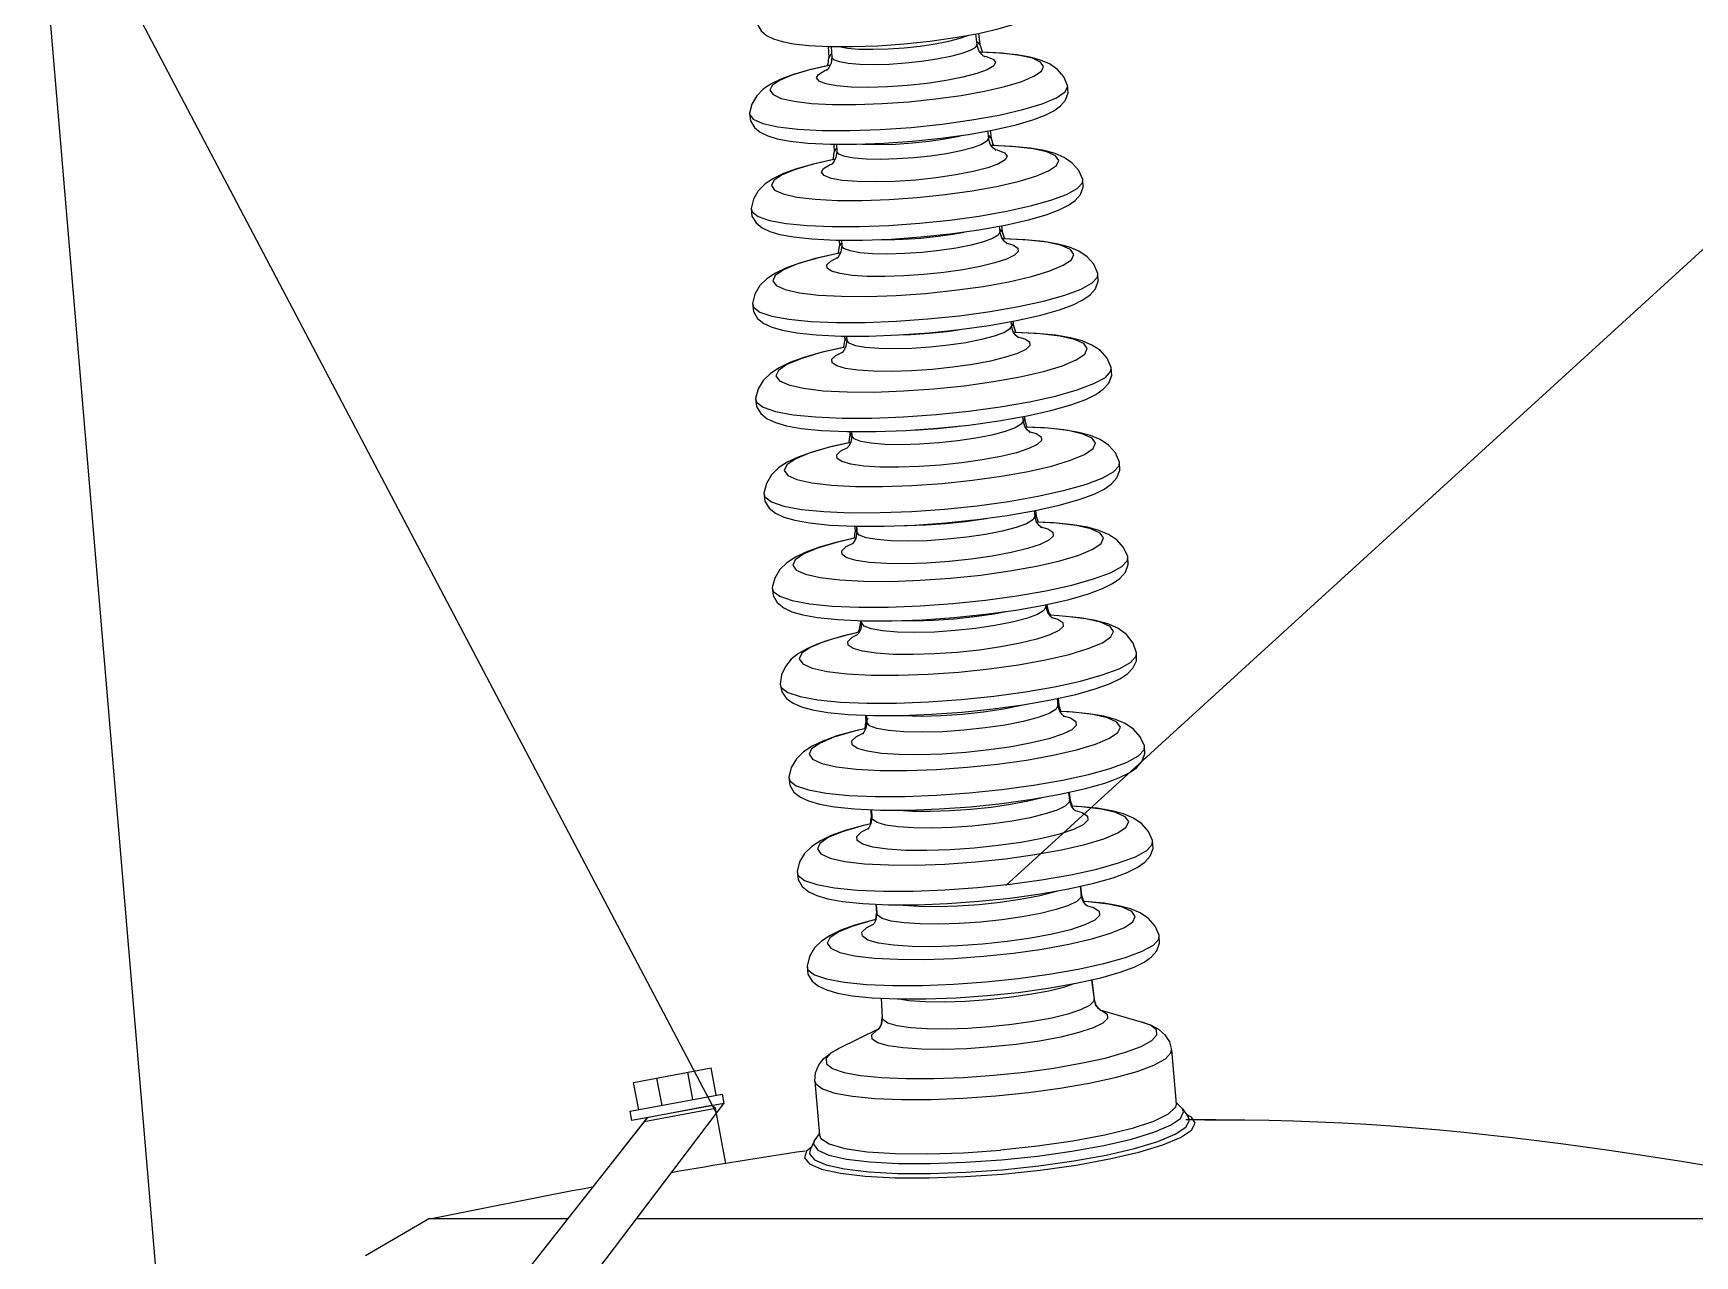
# Model space of a CAD drawing. Extents: x 4438 to 384502, y -178203 to -21188.
# Drawn here: x 375086.5 to 375390.1, y -175974.4 to -175751 of the extents above; entities that cross this region are included whole.
import ezdxf

# ---------------------------------------------------------------- set-up
doc = ezdxf.new("R2010")
doc.units = 0
doc.header["$LTSCALE"] = 8
doc.header["$MEASUREMENT"] = 0
doc.layers.get('0').update_dxf_attribs({"linetype": 'CONTINUOUS'})
doc.layers.add('PL', color=5, linetype='CONTINUOUS')

msp = doc.modelspace()

# ---------------------------------------------------------------- linework, layer by layer
at = {"color": 1}
for p, q in [((375211.308, -175948.321), (375086.496, -175711.308)), ((375119.32, -176099.611), (375086.496, -175711.308)), ((375393.56, -175788.69), (375264.178, -175906.681))]:
    msp.add_line(p, q, dxfattribs=at)
at = {"layer": 'PL', "ltscale": 0.5}
for p, q in [((375231.764, -175753.42), (375231.879, -175755.49)), ((375232.3, -175753.429), (375232.402, -175755.362)), ((375258.676, -175751.119), (375258.912, -175753.042)), ((375259.059, -175752.596), (375258.848, -175752.514)), ((375259.449, -175753.078), (375259.059, -175752.596)), ((375259.204, -175751.023), (375259.449, -175753.078)), ((375232.179, -175754.947), (375231.879, -175755.49)), ((375232.085, -175756.859), (375231.9, -175756.892)), ((375232.374, -175754.83), (375232.179, -175754.947)), ((375259.672, -175754.462), (375259.482, -175754.462)), ((375263.046, -175754.618), (375259.484, -175754.465)), ((375263.506, -175754.663), (375259.672, -175754.462)), ((375260.112, -175755.143), (375260.6, -175755.231)), ((375231.12, -175757.81), (375231.58, -175757.641)), ((375217.39, -175765.604), (375217.389, -175765.762)), ((375260.85, -175768.844), (375261.012, -175770.161)), ((375261.325, -175768.759), (375261.497, -175770.192)), ((375232.755, -175771.26), (375232.834, -175772.7)), ((375233.147, -175772.136), (375232.834, -175772.7)), ((375233.279, -175772.056), (375233.147, -175772.136)), ((375233.237, -175771.262), (375233.307, -175772.585)), ((375261.091, -175769.691), (375260.947, -175769.636)), ((375261.497, -175770.192), (375261.091, -175769.691)), ((375261.865, -175771.509), (375261.532, -175771.507)), ((375265.338, -175771.668), (375261.532, -175771.507)), ((375265.891, -175771.72), (375261.865, -175771.509)), ((375232.08, -175774.985), (375232.509, -175774.826)), ((375233.027, -175774.001), (375232.7, -175774.06)), ((375262.183, -175772.229), (375262.636, -175772.311)), ((375262.987, -175786.265), (375263.111, -175787.28)), ((375263.123, -175786.786), (375263.047, -175786.757)), ((375263.544, -175787.307), (375263.123, -175786.786)), ((375263.411, -175786.19), (375263.544, -175787.307)), ((375233.728, -175788.788), (375233.79, -175789.91)), ((375234.114, -175789.324), (375233.79, -175789.91)), ((375234.184, -175789.282), (375234.114, -175789.324)), ((375234.158, -175788.789), (375234.212, -175789.808)), ((375267.636, -175788.718), (375263.578, -175788.549)), ((375232.194, -175792.611), (375233.452, -175791.997)), ((375233.97, -175791.144), (375233.501, -175791.228)), ((375265.124, -175803.686), (375265.218, -175804.453)), ((375265.598, -175804.476), (375265.162, -175803.936)), ((375265.496, -175803.62), (375265.598, -175804.476)), ((375234.912, -175808.348), (375234.479, -175808.426)), ((375234.701, -175806.316), (375234.749, -175807.175)), ((375235.085, -175806.567), (375234.749, -175807.175)), ((375235.079, -175806.316), (375235.12, -175807.086)), ((375269.736, -175805.827), (375265.64, -175805.657)), ((375233.129, -175809.856), (375234.377, -175809.246)), ((375235.671, -175823.783), (375235.716, -175824.604)), ((375235.997, -175823.783), (375236.036, -175824.529)), ((375267.253, -175821.047), (375267.344, -175821.79)), ((375267.672, -175821.808), (375267.288, -175821.334)), ((375267.574, -175820.99), (375267.672, -175821.808)), ((375267.672, -175821.808), (375268.057, -175822.98)), ((375271.956, -175823.175), (375267.739, -175822.954)), ((375271.249, -175823.112), (375267.749, -175822.968)), ((375234.072, -175827.265), (375235.311, -175826.659)), ((375236.065, -175823.975), (375235.716, -175824.604)), ((375269.36, -175838.227), (375269.483, -175839.231)), ((375269.757, -175839.242), (375269.436, -175838.845)), ((375269.63, -175838.178), (375269.757, -175839.242)), ((375236.63, -175841.064), (375236.69, -175842.135)), ((375237.05, -175841.484), (375236.69, -175842.135)), ((375236.905, -175841.068), (375236.958, -175842.076)), ((375269.757, -175839.242), (375270.108, -175840.318)), ((375273.444, -175840.494), (375269.817, -175840.303)), ((375272.978, -175840.445), (375269.818, -175840.305)), ((375234.994, -175844.783), (375236.273, -175844.158)), ((375236.552, -175843.247), (375236.69, -175842.135)), ((375266.195, -175853.777), (375271.523, -175852.85)), ((375232.476, -175855.643), (375237.314, -175855.843)), ((375271.736, -175855.781), (375271.427, -175855.4)), ((375271.465, -175855.391), (375271.51, -175855.759)), ((375271.683, -175855.342), (375271.736, -175855.781)), ((375233.506, -175858.135), (375238.211, -175858.352)), ((375237.589, -175858.323), (375237.613, -175858.767)), ((375237.852, -175858.335), (375237.613, -175858.767)), ((375237.812, -175858.334), (375237.832, -175858.706)), ((375273.881, -175857.437), (375272.207, -175857.331)), ((375272.57, -175857.728), (375273.665, -175858.043)), ((375235.789, -175860.77), (375237.417, -175860.375)), ((375236.106, -175861.329), (375237.075, -175860.855)), ((375233.962, -175873.195), (375238.811, -175873.396)), ((375273.569, -175872.548), (375273.723, -175873.802)), ((375273.892, -175873.807), (375273.693, -175873.561)), ((375273.737, -175872.511), (375273.892, -175873.807)), ((375273.892, -175873.807), (375274.258, -175874.906)), ((375275.785, -175874.969), (375274.074, -175874.898)), ((375276.493, -175875.032), (375274.079, -175874.905)), ((375238.547, -175875.589), (375238.62, -175876.893)), ((375239.004, -175876.198), (375238.62, -175876.893)), ((375238.719, -175875.596), (375238.786, -175876.858)), ((375236.902, -175879.492), (375238.125, -175878.894)), ((375275.672, -175889.697), (375275.849, -175891.139)), ((375275.79, -175889.671), (375275.966, -175891.139)), ((375239.505, -175892.845), (375239.588, -175894.322)), ((375239.626, -175892.85), (375239.702, -175894.301)), ((375275.966, -175891.139), (375275.828, -175890.969)), ((375275.966, -175891.139), (375276.324, -175892.214)), ((375278.005, -175892.317), (375276.192, -175892.222)), ((375237.846, -175896.901), (375239.059, -175896.308)), ((375239.441, -175895.442), (375239.588, -175894.322)), ((375239.693, -175894.131), (375239.588, -175894.322)), ((375277.776, -175906.85), (375277.982, -175908.53)), ((375277.843, -175906.835), (375278.046, -175908.527)), ((375278.046, -175908.527), (375277.955, -175908.311)), ((375278.046, -175908.527), (375278.402, -175909.59)), ((375240.412, -175912.917), (375240.558, -175911.806)), ((375240.464, -175910.105), (375240.558, -175911.806)), ((375240.533, -175910.108), (375240.622, -175911.799)), ((375240.633, -175911.479), (375240.558, -175911.806)), ((375279.299, -175909.66), (375278.324, -175909.609)), ((375238.792, -175914.364), (375239.996, -175913.776)), ((375240.47, -175912.921), (375239.521, -175913.14)), ((375240.473, -175912.904), (375239.935, -175913.024)), ((375279.871, -175923.935), (375280.31, -175927.514)), ((375279.889, -175923.931), (375280.317, -175927.507)), ((375241.418, -175927.297), (375241.618, -175930.893)), ((375241.436, -175927.298), (375241.625, -175930.898)), ((375280.317, -175927.507), (375280.307, -175927.483)), ((375281.109, -175929.203), (375281.291, -175929.366)), ((375281.352, -175929.408), (375289.093, -175931.642)), ((375281.414, -175929.456), (375281.717, -175929.561)), ((375240.997, -175932.91), (375233.693, -175936.489)), ((375240.921, -175932.948), (375241.134, -175932.698)), ((375241.138, -175932.698), (375240.987, -175932.89)), ((375241.134, -175932.698), (375241.474, -175932.005)), ((375241.474, -175932.005), (375241.618, -175930.893)), ((375241.624, -175930.868), (375241.618, -175930.893)), ((375294.458, -175936.725), (375295.325, -175946.629)), ((375229.292, -175942.426), (375230.158, -175952.33)), ((375295.302, -175946.373), (375296.456, -175947.5)), ((375296.456, -175947.5), (375297.488, -175948.947)), ((375298.088, -175949.005), (375297.219, -175948.57)), ((375229.196, -175953.384), (375228.431, -175954.988)), ((375229.196, -175953.384), (375230.136, -175952.074))]:
    msp.add_line(p, q, dxfattribs=at)
at = {"layer": 'PL', "color": 7, "ltscale": 0.5}
for p, q in [((375196.189, -175942.668), (375210.333, -175940.025)), ((375201.375, -175946.868), (375200.442, -175941.873)), ((375207.014, -175945.814), (375206.081, -175940.819)), ((375211.267, -175945.019), (375210.333, -175940.025)), ((375195.548, -175947.958), (375212.367, -175944.814)), ((375197.123, -175947.663), (375196.189, -175942.668)), ((375212.367, -175944.814), (375212.684, -175946.507)), ((375152.816, -176025.465), (375212.684, -175946.507)), ((375195.536, -175969.123), (375212.684, -175946.507)), ((375195.864, -175949.651), (375195.548, -175947.958)), ((375212.684, -175946.507), (375195.864, -175949.651)), ((375198.106, -175949.845), (375211.138, -175947.409)), ((375210.435, -175946.927), (375198.588, -175949.142)), ((375211.138, -175947.409), (375210.435, -175946.927)), ((375213.02, -175957.479), (375211.138, -175947.409)), ((375198.673, -175949.126), (375110.691, -176060.75)), ((375198.106, -175949.845), (375186.517, -175964.548)), ((375198.588, -175949.142), (375198.106, -175949.845)), ((375158.882, -175967.562), (375147.199, -175974.333)), ((375158.882, -175967.562), (375184.14, -175967.564)), ((375444.27, -175967.562), (375196.706, -175967.58)), ((375196.717, -175967.565), (375411.977, -175967.58))]:
    msp.add_line(p, q, dxfattribs=at)
at = {"layer": 'PL', "ltscale": 0.5}
for points in [[(375245.548, -175752.952), (375250.337, -175752.45), (375254.943, -175751.8), (375259.211, -175751.021), (375262.805, -175750.181), (375265.475, -175749.382), (375267.431, -175748.627), (375268.873, -175747.882), (375269.967, -175747.07), (375270.79, -175746.062), (375271.229, -175744.816), (375271.145, -175743.499)], [(375218.697, -175748.087), (375218.841, -175749.39), (375219.497, -175750.555), (375220.496, -175751.412), (375221.73, -175752.023), (375223.301, -175752.506), (375225.388, -175752.91), (375228.194, -175753.23), (375231.911, -175753.428)], [(375231.911, -175753.428), (375236.208, -175753.448), (375240.804, -175753.286), (375245.548, -175752.952)], [(375233.773, -175753.436), (375235.248, -175753.703), (375237.362, -175753.877), (375239.88, -175753.928), (375242.676, -175753.851), (375245.609, -175753.651)], [(375245.609, -175753.651), (375248.532, -175753.339), (375251.298, -175752.929), (375253.769, -175752.442), (375255.822, -175751.903), (375257.232, -175751.383)], [(375258.912, -175753.042), (375258.626, -175753.59), (375257.687, -175754.156), (375256.146, -175754.724), (375254.078, -175755.267), (375251.589, -175755.758), (375248.801, -175756.171), (375245.857, -175756.486)], [(375260.218, -175755.226), (375260.292, -175755.254), (375260.135, -175755.163), (375259.736, -175754.822), (375259.243, -175754.123), (375258.912, -175753.042)], [(375259.449, -175753.078), (375259.785, -175754.173), (375260.011, -175754.488)], [(375232.086, -175756.856), (375228.351, -175757.696), (375225.375, -175758.549), (375223.109, -175759.383), (375221.335, -175760.243), (375219.878, -175761.224), (375218.672, -175762.444), (375217.803, -175763.935), (375217.39, -175765.604)], [(375231.9, -175756.892), (375228.159, -175757.756), (375225.107, -175758.677), (375222.862, -175759.619), (375221.51, -175760.546), (375221.103, -175761.423), (375221.656, -175762.216), (375223.149, -175762.895), (375225.523, -175763.433), (375228.689, -175763.81), (375232.523, -175764.011), (375236.879, -175764.028), (375241.589, -175763.861), (375246.472, -175763.517)], [(375232.402, -175755.362), (375232.261, -175756.493), (375231.88, -175757.286), (375231.547, -175757.679), (375231.437, -175757.773)], [(375231.575, -175756.971), (375231.742, -175756.618), (375231.879, -175755.49)], [(375245.857, -175756.486), (375242.902, -175756.687), (375240.086, -175756.764), (375237.549, -175756.714), (375235.418, -175756.538), (375233.801, -175756.245), (375232.779, -175755.851), (375232.402, -175755.362)], [(375260.6, -175755.231), (375261.862, -175755.718), (375262.326, -175756.305), (375261.971, -175756.965), (375260.813, -175757.663), (375258.91, -175758.364), (375256.358, -175759.035), (375253.285, -175759.64), (375249.845, -175760.15), (375246.211, -175760.538)], [(375246.472, -175763.517), (375251.341, -175763.008), (375256.008, -175762.354), (375260.295, -175761.581), (375264.036, -175760.717), (375267.088, -175759.796), (375269.333, -175758.854), (375270.685, -175757.927), (375271.092, -175757.05), (375270.539, -175756.257), (375269.046, -175755.578), (375266.671, -175755.04), (375263.506, -175754.663)], [(375275.474, -175760.523), (375274.773, -175758.942), (375273.626, -175757.599), (375272.194, -175756.603), (375270.555, -175755.892), (375268.617, -175755.356), (375266.189, -175754.934), (375263.046, -175754.618)], [(375246.211, -175760.538), (375242.565, -175760.787), (375239.089, -175760.882), (375235.958, -175760.819), (375233.328, -175760.603), (375231.333, -175760.242), (375230.071, -175759.755), (375229.606, -175759.168), (375229.962, -175758.508), (375231.12, -175757.81)], [(375247.102, -175770.72), (375252.319, -175770.176), (375257.344, -175769.474), (375262.012, -175768.635), (375266.078, -175767.703), (375269.13, -175766.807), (375271.352, -175765.966), (375272.97, -175765.149), (375274.175, -175764.28), (375275.07, -175763.221), (375275.555, -175761.91), (375275.474, -175760.523)], [(375257.968, -175766.845), (375262.951, -175765.945), (375267.3, -175764.941), (375270.848, -175763.871), (375273.457, -175762.776), (375275.029, -175761.698), (375275.503, -175760.678), (375275.474, -175760.523)], [(375217.389, -175765.762), (375218.033, -175766.684), (375219.768, -175767.473), (375222.528, -175768.098), (375226.208, -175768.536), (375230.665, -175768.77)], [(375217.39, -175765.604), (375217.55, -175766.98), (375218.262, -175768.198), (375219.337, -175769.088), (375220.688, -175769.736), (375222.44, -175770.26), (375224.798, -175770.702), (375227.991, -175771.051), (375232.167, -175771.259), (375236.88, -175771.27), (375241.912, -175771.088), (375247.102, -175770.72)], [(375230.665, -175768.77), (375235.729, -175768.79), (375241.204, -175768.597), (375246.881, -175768.196)], [(375246.881, -175768.196), (375252.542, -175767.605), (375257.968, -175766.845)], [(375237.962, -175771.231), (375238.507, -175771.276), (375241.14, -175771.329), (375244.063, -175771.249), (375247.13, -175771.04)], [(375247.13, -175771.04), (375250.187, -175770.713), (375253.079, -175770.284), (375255.664, -175769.775), (375256.201, -175769.634)], [(375261.012, -175770.161), (375260.712, -175770.734), (375259.732, -175771.325), (375258.121, -175771.919), (375255.96, -175772.486), (375253.358, -175772.999), (375250.445, -175773.43), (375247.368, -175773.76)], [(375248.003, -175781.017), (375253.116, -175780.483), (375258.017, -175779.796), (375262.519, -175778.984), (375266.448, -175778.077), (375269.652, -175777.11), (375272.01, -175776.121), (375273.43, -175775.147), (375273.857, -175774.226), (375273.276, -175773.393), (375271.709, -175772.68), (375269.215, -175772.115), (375265.891, -175771.72)], [(375262.271, -175772.311), (375262.361, -175772.345), (375262.225, -175772.265), (375261.834, -175771.934), (375261.344, -175771.242), (375261.012, -175770.161)], [(375261.497, -175770.192), (375261.834, -175771.289), (375262.006, -175771.527)], [(375278.239, -175777.692), (375277.519, -175776.079), (375276.34, -175774.713), (375274.87, -175773.704), (375273.181, -175772.981), (375271.17, -175772.432), (375268.634, -175771.995), (375265.338, -175771.668)], [(375233.031, -175773.994), (375229.05, -175774.885), (375225.928, -175775.776), (375223.559, -175776.642), (375221.716, -175777.529), (375220.213, -175778.53), (375218.971, -175779.768), (375218.074, -175781.289), (375217.649, -175782.993)], [(375232.7, -175774.06), (375228.772, -175774.967), (375225.567, -175775.934), (375223.21, -175776.923), (375221.79, -175777.897), (375221.362, -175778.818), (375221.943, -175779.651), (375223.511, -175780.364), (375226.004, -175780.929), (375229.328, -175781.324), (375233.354, -175781.535), (375237.929, -175781.554), (375242.875, -175781.379), (375248.003, -175781.017)], [(375247.723, -175777.812), (375243.944, -175778.07), (375240.34, -175778.168), (375237.095, -175778.104), (375234.369, -175777.879), (375232.301, -175777.505), (375230.993, -175777.001), (375230.511, -175776.392), (375230.88, -175775.708), (375232.08, -175774.985)], [(375233.307, -175772.585), (375233.164, -175773.717), (375232.786, -175774.501), (375232.461, -175774.883), (375232.361, -175774.968)], [(375232.568, -175774.098), (375232.696, -175773.828), (375232.834, -175772.7)], [(375247.368, -175773.76), (375244.28, -175773.97), (375241.337, -175774.051), (375238.686, -175773.998), (375236.459, -175773.814), (375234.77, -175773.508), (375233.701, -175773.097), (375233.307, -175772.585)], [(375262.636, -175772.311), (375263.944, -175772.815), (375264.426, -175773.425), (375264.057, -175774.108), (375262.857, -175774.832), (375260.885, -175775.559), (375258.24, -175776.254), (375255.055, -175776.881), (375251.489, -175777.409), (375247.723, -175777.812)], [(375248.633, -175788.221), (375254.036, -175787.658), (375259.242, -175786.934), (375264.084, -175786.069), (375268.351, -175785.098), (375271.582, -175784.158), (375273.929, -175783.277), (375275.629, -175782.427), (375276.886, -175781.531), (375277.813, -175780.449), (375278.318, -175779.11), (375278.239, -175777.692)], [(375259.331, -175784.388), (375264.3, -175783.523), (375268.713, -175782.555), (375272.42, -175781.518), (375275.293, -175780.446), (375277.235, -175779.376), (375278.181, -175778.344), (375278.239, -175777.692)], [(375217.649, -175782.993), (375217.817, -175784.4), (375218.553, -175785.641), (375219.663, -175786.548), (375221.068, -175787.213), (375222.905, -175787.755), (375225.389, -175788.214), (375228.762, -175788.577), (375233.134, -175788.787), (375238.028, -175788.795), (375243.25, -175788.603), (375248.633, -175788.221)], [(375217.649, -175782.993), (375217.82, -175783.625), (375218.93, -175784.477), (375221.028, -175785.193), (375224.044, -175785.75), (375227.874, -175786.128), (375232.388, -175786.315)], [(375232.388, -175786.315), (375237.433, -175786.304), (375242.835, -175786.095), (375248.412, -175785.697)], [(375248.412, -175785.697), (375253.974, -175785.121), (375259.331, -175784.388)], [(375248.651, -175788.428), (375251.841, -175788.087), (375254.861, -175787.64), (375256.528, -175787.311)], [(375263.111, -175787.28), (375262.799, -175787.877), (375261.776, -175788.494), (375260.095, -175789.113), (375257.842, -175789.705), (375255.128, -175790.24), (375252.089, -175790.69), (375248.879, -175791.034)], [(375264.323, -175789.396), (375264.43, -175789.436), (375264.313, -175789.367), (375263.932, -175789.045), (375263.445, -175788.361), (375263.111, -175787.28)], [(375263.544, -175787.307), (375263.883, -175788.403), (375264.001, -175788.566)], [(375234.212, -175789.808), (375234.068, -175790.941), (375233.692, -175791.715), (375233.375, -175792.087), (375233.286, -175792.162)], [(375233.561, -175791.225), (375233.65, -175791.038), (375233.79, -175789.91)], [(375248.879, -175791.034), (375245.658, -175791.253), (375242.588, -175791.337), (375239.823, -175791.282), (375237.5, -175791.09), (375235.738, -175790.772), (375234.623, -175790.342), (375234.212, -175789.808)], [(375240.705, -175788.696), (375242.399, -175788.73), (375245.451, -175788.646), (375248.651, -175788.428)], [(375264.237, -175789.302), (375265.585, -175789.69), (375266.402, -175790.238), (375266.457, -175790.867), (375265.748, -175791.548), (375264.305, -175792.253), (375262.192, -175792.95), (375259.502, -175793.609), (375256.351, -175794.202), (375252.877, -175794.701), (375249.234, -175795.086)], [(375249.534, -175798.517), (375254.891, -175797.957), (375260.027, -175797.238), (375264.743, -175796.387), (375268.859, -175795.437), (375272.217, -175794.424), (375274.687, -175793.387), (375276.175, -175792.367), (375276.623, -175791.402), (375276.014, -175790.529), (375274.372, -175789.782), (375271.759, -175789.19), (375268.276, -175788.776)], [(375268.276, -175788.776), (375264.058, -175788.555), (375263.581, -175788.553)], [(375281.003, -175794.861), (375280.264, -175793.215), (375279.054, -175791.828), (375277.547, -175790.807), (375275.81, -175790.072), (375273.727, -175789.508), (375271.083, -175789.057), (375267.636, -175788.718)], [(375233.975, -175791.132), (375229.757, -175792.072), (375226.485, -175793.002), (375224.011, -175793.901), (375222.097, -175794.815), (375220.546, -175795.836), (375219.27, -175797.094), (375218.345, -175798.644), (375217.908, -175800.381)], [(375233.501, -175791.228), (375229.385, -175792.179), (375226.027, -175793.192), (375223.557, -175794.228), (375222.069, -175795.249), (375221.621, -175796.214), (375222.23, -175797.086), (375223.872, -175797.833), (375226.485, -175798.425), (375229.968, -175798.839), (375234.186, -175799.06), (375238.979, -175799.08), (375244.162, -175798.896), (375249.534, -175798.517)], [(375249.234, -175795.086), (375245.579, -175795.34), (375242.071, -175795.451), (375238.865, -175795.415), (375236.101, -175795.233), (375233.9, -175794.913), (375232.357, -175794.469), (375231.54, -175793.921), (375231.485, -175793.293), (375232.194, -175792.611)], [(375261.14, -175804.393), (375266.156, -175803.503), (375270.611, -175802.497), (375274.028, -175801.512), (375276.501, -175800.591), (375278.286, -175799.706), (375279.595, -175798.782), (375280.556, -175797.678), (375281.08, -175796.31), (375281.003, -175794.861)], [(375261.313, -175801.834), (375266.488, -175800.933), (375271.084, -175799.926), (375274.943, -175798.845), (375277.935, -175797.729), (375279.958, -175796.614), (375280.943, -175795.54), (375281.003, -175794.861)], [(375217.908, -175800.381), (375218.083, -175801.82), (375218.843, -175803.084), (375219.989, -175804.007), (375221.449, -175804.69), (375223.373, -175805.251), (375225.987, -175805.727), (375229.547, -175806.102), (375234.108, -175806.315)], [(375217.908, -175800.381), (375218.086, -175801.04), (375219.242, -175801.926), (375221.427, -175802.673), (375224.568, -175803.252), (375228.556, -175803.646), (375233.257, -175803.841)], [(375249.943, -175803.197), (375255.735, -175802.597), (375261.313, -175801.834)], [(375233.257, -175803.841), (375238.51, -175803.829), (375244.136, -175803.612), (375249.943, -175803.197)], [(375250.164, -175805.721), (375255.752, -175805.14), (375261.14, -175804.393)], [(375250.173, -175805.817), (375253.496, -175805.461), (375255.469, -175805.169)], [(375265.218, -175804.453), (375264.892, -175805.075), (375263.827, -175805.717), (375262.077, -175806.363), (375259.729, -175806.979), (375256.903, -175807.536), (375253.739, -175808.005), (375250.395, -175808.362)], [(375266.381, -175806.534), (375266.504, -175806.581), (375266.408, -175806.523), (375266.036, -175806.21), (375265.552, -175805.534), (375265.218, -175804.453)], [(375265.598, -175804.476), (375265.938, -175805.573), (375266.011, -175805.673)], [(375234.916, -175808.34), (375230.658, -175809.286), (375227.275, -175810.244), (375224.724, -175811.168), (375222.759, -175812.102), (375221.174, -175813.139), (375219.872, -175814.41), (375218.927, -175815.979), (375218.481, -175817.744)], [(375234.479, -175808.426), (375230.222, -175809.408), (375226.75, -175810.456), (375224.195, -175811.528), (375222.657, -175812.583), (375222.194, -175813.581), (375222.823, -175814.484), (375224.522, -175815.256), (375227.224, -175815.868), (375230.825, -175816.297), (375235.188, -175816.525), (375240.145, -175816.545), (375245.504, -175816.356), (375251.06, -175815.964)], [(375234.108, -175806.315), (375239.181, -175806.318), (375244.59, -175806.117), (375250.164, -175805.721)], [(375235.12, -175807.086), (375234.974, -175808.22), (375234.601, -175808.984), (375234.292, -175809.345), (375234.214, -175809.411)], [(375234.551, -175808.421), (375234.608, -175808.303), (375234.749, -175807.175)], [(375250.395, -175808.362), (375247.041, -175808.591), (375243.843, -175808.679), (375240.963, -175808.621), (375238.545, -175808.421), (375236.709, -175808.09), (375235.548, -175807.642), (375235.12, -175807.086)], [(375244.856, -175806.098), (375246.838, -175806.044), (375250.173, -175805.817)], [(375266.322, -175806.45), (375267.659, -175806.835), (375268.504, -175807.402), (375268.561, -175808.051), (375267.827, -175808.756), (375266.336, -175809.485), (375264.151, -175810.206), (375261.368, -175810.888), (375258.11, -175811.5), (375254.518, -175812.017), (375250.75, -175812.415)], [(375251.06, -175815.964), (375256.6, -175815.385), (375261.912, -175814.641), (375266.789, -175813.761), (375271.046, -175812.778), (375274.519, -175811.73), (375277.073, -175810.658), (375278.612, -175809.603), (375279.075, -175808.605), (375278.445, -175807.702), (375276.747, -175806.93), (375274.045, -175806.318), (375270.443, -175805.89)], [(375270.443, -175805.89), (375266.081, -175805.661), (375265.642, -175805.659)], [(375283.454, -175812.059), (375282.7, -175810.388), (375281.467, -175808.986), (375279.934, -175807.955), (375278.161, -175807.211), (375276.022, -175806.637), (375273.298, -175806.175), (375269.736, -175805.827)], [(375250.75, -175812.415), (375246.97, -175812.677), (375243.343, -175812.792), (375240.028, -175812.755), (375237.169, -175812.567), (375234.892, -175812.236), (375233.297, -175811.777), (375232.452, -175811.211), (375232.395, -175810.561), (375233.129, -175809.856)], [(375262.945, -175821.809), (375268.092, -175820.899), (375272.686, -175819.867), (375276.24, -175818.848), (375278.81, -175817.896), (375280.657, -175816.986), (375282.006, -175816.042), (375282.991, -175814.92), (375283.53, -175813.532), (375283.454, -175812.059)], [(375263.178, -175819.24), (375268.507, -175818.312), (375273.24, -175817.275), (375277.214, -175816.162), (375280.295, -175815.012), (375282.378, -175813.865), (375283.392, -175812.759), (375283.454, -175812.059)], [(375218.481, -175817.744), (375218.661, -175819.206), (375219.439, -175820.487), (375220.612, -175821.423), (375222.114, -175822.119), (375224.105, -175822.694), (375226.819, -175823.184), (375230.521, -175823.569), (375235.22, -175823.783)], [(375218.481, -175817.744), (375218.664, -175818.422), (375219.854, -175819.335), (375222.105, -175820.103), (375225.338, -175820.701), (375229.446, -175821.106), (375234.286, -175821.306)], [(375234.286, -175821.306), (375239.696, -175821.295), (375245.489, -175821.071), (375251.47, -175820.643)], [(375251.47, -175820.643), (375257.434, -175820.026), (375263.178, -175819.24)], [(375235.22, -175823.783), (375240.427, -175823.783), (375245.975, -175823.574), (375251.691, -175823.167)], [(375247.598, -175823.459), (375248.225, -175823.441), (375251.694, -175823.205)], [(375251.691, -175823.167), (375257.419, -175822.572), (375262.945, -175821.809)], [(375251.694, -175823.205), (375255.151, -175822.836), (375255.78, -175822.742)], [(375267.344, -175821.79), (375267.005, -175822.437), (375265.897, -175823.105), (375264.077, -175823.777), (375261.635, -175824.418), (375258.695, -175824.997), (375255.403, -175825.485), (375251.926, -175825.857)], [(375268.426, -175823.762), (375269.753, -175824.143), (375270.626, -175824.729), (375270.685, -175825.4), (375269.927, -175826.129), (375268.385, -175826.882), (375266.128, -175827.627), (375263.253, -175828.331), (375259.886, -175828.964), (375256.174, -175829.498), (375252.281, -175829.909)], [(375252.573, -175833.249), (375258.113, -175832.67), (375263.424, -175831.927), (375268.302, -175831.046), (375272.558, -175830.063), (375276.031, -175829.016), (375278.586, -175827.944), (375280.124, -175826.888), (375280.587, -175825.89), (375279.958, -175824.988), (375278.259, -175824.216), (375275.557, -175823.604), (375271.956, -175823.175)], [(375268.458, -175823.836), (375268.598, -175823.889), (375268.523, -175823.842), (375268.16, -175823.539), (375267.68, -175822.871), (375267.344, -175821.79)], [(375284.967, -175829.345), (375284.213, -175827.673), (375282.98, -175826.271), (375281.446, -175825.241), (375279.673, -175824.497), (375277.534, -175823.922), (375274.81, -175823.46), (375271.249, -175823.112)], [(375235.844, -175825.755), (375232.17, -175826.572), (375228.788, -175827.529), (375226.237, -175828.453), (375224.271, -175829.387), (375222.686, -175830.424), (375221.385, -175831.696), (375220.44, -175833.265), (375219.993, -175835.029)], [(375235.85, -175825.744), (375231.735, -175826.694), (375228.262, -175827.742), (375225.708, -175828.814), (375224.169, -175829.869), (375223.706, -175830.867), (375224.335, -175831.769), (375226.034, -175832.542), (375228.736, -175833.154), (375232.337, -175833.582), (375236.7, -175833.811), (375241.657, -175833.831), (375247.017, -175833.641), (375252.573, -175833.249)], [(375236.036, -175824.529), (375235.889, -175825.663), (375235.519, -175826.418), (375235.219, -175826.767), (375235.152, -175826.823)], [(375235.53, -175825.825), (375235.575, -175825.732), (375235.716, -175824.604)], [(375251.926, -175825.857), (375248.437, -175826.094), (375245.111, -175826.185), (375242.115, -175826.126), (375239.599, -175825.918), (375237.689, -175825.573), (375236.482, -175825.108), (375236.036, -175824.529)], [(375252.281, -175829.909), (375248.375, -175830.18), (375244.627, -175830.299), (375241.201, -175830.26), (375238.247, -175830.066), (375235.895, -175829.724), (375234.246, -175829.25), (375233.373, -175828.665), (375233.314, -175827.993), (375234.072, -175827.265)], [(375253.203, -175840.453), (375258.931, -175839.858), (375264.457, -175839.094), (375269.604, -175838.184), (375274.198, -175837.152), (375277.753, -175836.133), (375280.322, -175835.182), (375282.169, -175834.272), (375283.518, -175833.328), (375284.503, -175832.205), (375285.043, -175830.817), (375284.967, -175829.345)], [(375264.691, -175836.526), (375270.02, -175835.598), (375274.752, -175834.56), (375278.726, -175833.448), (375281.808, -175832.298), (375283.89, -175831.151), (375284.904, -175830.044), (375284.967, -175829.345)], [(375219.993, -175835.029), (375220.173, -175836.491), (375220.952, -175837.772), (375222.124, -175838.708), (375223.627, -175839.404), (375225.618, -175839.98), (375228.331, -175840.47), (375232.033, -175840.854), (375236.733, -175841.068), (375241.939, -175841.068), (375247.487, -175840.86), (375253.203, -175840.453)], [(375219.993, -175835.029), (375220.176, -175835.707), (375221.366, -175836.621), (375223.617, -175837.389), (375226.851, -175837.986), (375230.958, -175838.392), (375235.799, -175838.592)], [(375235.799, -175838.592), (375241.208, -175838.58), (375247.001, -175838.356), (375252.982, -175837.929)], [(375252.982, -175837.929), (375258.946, -175837.311), (375264.691, -175836.526)], [(375245.755, -175840.925), (375246.178, -175840.933), (375249.612, -175840.839), (375253.215, -175840.594)], [(375253.215, -175840.594), (375256.806, -175840.21), (375260.204, -175839.706), (375260.619, -175839.624)], [(375269.483, -175839.231), (375269.131, -175839.903), (375267.98, -175840.596), (375266.089, -175841.294), (375263.552, -175841.96), (375260.498, -175842.562), (375257.078, -175843.069), (375253.466, -175843.455)], [(375270.529, -175841.165), (375271.887, -175841.555), (375272.789, -175842.161), (375272.85, -175842.855), (375272.067, -175843.608), (375270.473, -175844.387), (375268.139, -175845.157), (375265.166, -175845.886), (375261.684, -175846.54), (375257.847, -175847.092), (375253.821, -175847.517)], [(375254.087, -175850.554), (375259.619, -175849.976), (375264.923, -175849.233), (375269.795, -175848.354), (375274.046, -175847.373), (375277.514, -175846.327), (375280.065, -175845.256), (375281.601, -175844.202), (375282.064, -175843.205), (375281.435, -175842.304), (375279.739, -175841.533), (375277.041, -175840.922), (375273.444, -175840.494)], [(375270.557, -175841.245), (375270.71, -175841.303), (375270.64, -175841.258), (375270.284, -175840.957), (375269.812, -175840.297), (375269.483, -175839.231)], [(375286.46, -175846.586), (375285.698, -175844.945), (375284.47, -175843.568), (375282.955, -175842.556), (375281.208, -175841.822), (375279.108, -175841.253), (375276.445, -175840.794), (375272.978, -175840.445)], [(375236.798, -175843.191), (375233.383, -175843.967), (375230.126, -175844.905), (375227.656, -175845.811), (375225.742, -175846.73), (375224.191, -175847.75), (375222.912, -175848.999), (375221.976, -175850.534), (375221.516, -175852.268)], [(375236.798, -175843.195), (375233.277, -175844.008), (375229.809, -175845.054), (375227.258, -175846.125), (375225.721, -175847.178), (375225.258, -175848.175), (375225.887, -175849.076), (375227.583, -175849.847), (375230.282, -175850.459), (375233.878, -175850.887), (375238.235, -175851.115), (375243.185, -175851.135), (375248.538, -175850.946), (375254.087, -175850.554)], [(375253.821, -175847.517), (375249.783, -175847.798), (375245.907, -175847.92), (375242.365, -175847.88), (375239.311, -175847.679), (375236.879, -175847.326), (375235.174, -175846.836), (375234.271, -175846.23), (375234.211, -175845.536), (375234.994, -175844.783)], [(375236.958, -175842.076), (375236.785, -175843.285), (375236.385, -175844.033), (375236.157, -175844.287)], [(375253.466, -175843.455), (375249.841, -175843.702), (375246.385, -175843.797), (375243.273, -175843.734), (375240.659, -175843.519), (375238.676, -175843.16), (375237.421, -175842.677), (375236.958, -175842.076)], [(375271.151, -175855.462), (375275.749, -175854.427), (375279.3, -175853.405), (375281.864, -175852.453), (375283.706, -175851.54), (375285.05, -175850.591), (375286.03, -175849.459), (375286.556, -175848.061), (375286.46, -175846.586)], [(375271.523, -175852.85), (375276.253, -175851.813), (375280.226, -175850.7), (375283.306, -175849.551), (375285.388, -175848.404), (375286.401, -175847.298), (375286.46, -175846.586)], [(375221.516, -175852.268), (375221.678, -175853.735), (375222.444, -175855.028), (375223.613, -175855.975), (375225.112, -175856.677), (375227.098, -175857.256), (375229.807, -175857.748), (375233.506, -175858.135)], [(375221.516, -175852.268), (375221.698, -175852.959), (375222.888, -175853.872), (375225.137, -175854.64), (375228.37, -175855.237), (375232.476, -175855.643)], [(375254.491, -175855.18), (375260.453, -175854.563), (375266.195, -175853.777)], [(375237.314, -175855.843), (375242.722, -175855.831), (375248.513, -175855.607), (375254.491, -175855.18)], [(375254.715, -175857.737), (375260.457, -175857.14), (375265.995, -175856.375), (375271.151, -175855.462)], [(375254.737, -175857.982), (375258.461, -175857.584), (375261.986, -175857.062), (375264.245, -175856.617)], [(375271.51, -175855.759), (375271.146, -175856.455), (375269.954, -175857.174), (375267.995, -175857.896), (375265.369, -175858.586), (375262.206, -175859.209), (375258.666, -175859.734), (375254.925, -175860.134)], [(375272.563, -175857.749), (375272.69, -175857.797), (375272.671, -175857.78), (375272.332, -175857.502), (375271.853, -175856.849), (375271.51, -175855.759)], [(375271.736, -175855.781), (375272.08, -175856.879), (375272.424, -175857.345)], [(375237.832, -175858.706), (375237.682, -175859.842), (375237.318, -175860.575), (375237.035, -175860.902), (375236.988, -175860.942)], [(375237.209, -175860.425), (375237.466, -175859.904), (375237.613, -175858.767)], [(375254.925, -175860.134), (375251.171, -175860.389), (375247.594, -175860.487), (375244.371, -175860.423), (375241.664, -175860.2), (375239.61, -175859.828), (375238.312, -175859.328), (375237.832, -175858.706)], [(375238.211, -175858.352), (375243.427, -175858.353), (375248.987, -175858.145), (375254.715, -175857.737)], [(375245.145, -175858.289), (375247.438, -175858.334), (375251, -175858.237), (375254.737, -175857.982)], [(375273.665, -175858.043), (375274.584, -175858.659), (375274.646, -175859.366), (375273.848, -175860.133), (375272.225, -175860.926), (375269.849, -175861.71), (375266.823, -175862.451), (375263.278, -175863.118), (375259.371, -175863.68), (375255.273, -175864.113)], [(375255.587, -175867.698), (375261.178, -175867.113), (375266.538, -175866.362), (375271.461, -175865.474), (375275.758, -175864.482), (375279.263, -175863.425), (375281.841, -175862.343), (375283.394, -175861.278), (375283.861, -175860.27), (375283.226, -175859.359), (375281.512, -175858.58), (375278.785, -175857.962), (375275.15, -175857.53), (375273.881, -175857.437)], [(375288.091, -175864.22), (375287.443, -175862.399), (375286.243, -175860.854), (375284.668, -175859.708), (375282.827, -175858.898), (375280.592, -175858.283), (375277.709, -175857.796), (375273.881, -175857.437)], [(375235.789, -175860.77), (375232.469, -175861.668), (375229.919, -175862.534), (375227.934, -175863.393), (375226.336, -175864.307), (375225.003, -175865.374), (375223.927, -175866.693), (375223.221, -175868.238), (375222.972, -175869.917)], [(375235.789, -175860.77), (375234.555, -175861.081), (375231.05, -175862.139), (375228.472, -175863.221), (375226.919, -175864.286), (375226.452, -175865.293), (375227.087, -175866.204), (375228.801, -175866.983), (375231.528, -175867.601), (375235.163, -175868.034), (375239.567, -175868.264), (375244.569, -175868.284), (375249.979, -175868.093), (375255.587, -175867.698)], [(375255.273, -175864.113), (375251.162, -175864.398), (375247.216, -175864.523), (375243.61, -175864.482), (375240.501, -175864.277), (375238.025, -175863.918), (375236.289, -175863.419), (375235.37, -175862.802), (375235.308, -175862.095), (375236.106, -175861.329)], [(375256.228, -175875.029), (375261.865, -175874.445), (375267.309, -175873.698), (375272.393, -175872.808), (375276.956, -175871.798), (375280.53, -175870.793), (375283.132, -175869.854), (375285.015, -175868.96), (375286.394, -175868.047), (375287.415, -175866.987), (375288.038, -175865.669), (375288.091, -175864.22)], [(375273.096, -175870.396), (375277.837, -175869.357), (375281.819, -175868.242), (375284.906, -175867.09), (375286.993, -175865.941), (375288.009, -175864.832), (375288.091, -175864.22)], [(375222.972, -175869.917), (375223.276, -175871.336), (375224.128, -175872.534), (375225.329, -175873.403), (375226.86, -175874.063), (375228.889, -175874.617), (375231.643, -175875.088), (375235.374, -175875.455), (375240.031, -175875.651), (375245.162, -175875.641), (375250.616, -175875.43), (375256.228, -175875.029)], [(375222.972, -175869.917), (375223.16, -175870.506), (375224.352, -175871.421), (375226.607, -175872.191), (375229.847, -175872.789), (375233.962, -175873.195)], [(375256.027, -175872.731), (375262.002, -175872.113), (375267.757, -175871.326), (375273.096, -175870.396)], [(375238.811, -175873.396), (375244.231, -175873.384), (375250.035, -175873.16), (375256.027, -175872.731)], [(375245.031, -175875.641), (375245.373, -175875.669), (375248.697, -175875.736), (375252.387, -175875.634), (375256.258, -175875.371)], [(375256.258, -175875.371), (375260.116, -175874.958), (375263.767, -175874.417), (375267.029, -175873.775), (375267.344, -175873.692)], [(375273.723, -175873.802), (375273.345, -175874.523), (375272.108, -175875.269), (375270.077, -175876.018), (375267.352, -175876.734), (375264.071, -175877.38), (375260.398, -175877.924), (375256.518, -175878.339)], [(375257.11, -175885.106), (375262.65, -175884.527), (375267.961, -175883.783), (375272.839, -175882.903), (375277.095, -175881.92), (375280.568, -175880.873), (375283.122, -175879.8), (375284.661, -175878.745), (375285.124, -175877.747), (375284.495, -175876.845), (375282.796, -175876.073), (375280.094, -175875.46), (375276.493, -175875.032)], [(375274.68, -175875.74), (375274.873, -175875.811), (375274.864, -175875.8), (375274.534, -175875.526), (375274.063, -175874.883), (375273.723, -175873.802)], [(375289.503, -175881.202), (375288.75, -175879.53), (375287.517, -175878.128), (375285.983, -175877.098), (375284.21, -175876.354), (375282.071, -175875.779), (375279.347, -175875.317), (375275.785, -175874.969)], [(375238.631, -175878.001), (375236.707, -175878.428), (375233.325, -175879.386), (375230.774, -175880.31), (375228.808, -175881.244), (375227.223, -175882.281), (375225.922, -175883.552), (375224.977, -175885.122), (375224.53, -175886.886)], [(375238.628, -175878.007), (375236.272, -175878.551), (375232.799, -175879.598), (375230.245, -175880.67), (375228.706, -175881.726), (375228.243, -175882.724), (375228.872, -175883.626), (375230.571, -175884.398), (375233.273, -175885.01), (375236.874, -175885.439), (375241.237, -175885.668), (375246.194, -175885.688), (375251.553, -175885.498), (375257.11, -175885.106)], [(375238.786, -175876.858), (375238.635, -175877.991), (375238.273, -175878.717), (375238.049, -175878.986)], [(375238.466, -175878.037), (375238.474, -175878.022), (375238.62, -175876.893)], [(375256.518, -175878.339), (375252.624, -175878.604), (375248.912, -175878.706), (375245.569, -175878.64), (375242.761, -175878.408), (375240.631, -175878.023), (375239.283, -175877.503), (375238.786, -175876.858)], [(375274.697, -175875.683), (375276.035, -175876.068), (375276.992, -175876.71), (375277.057, -175877.447), (375276.226, -175878.246), (375274.535, -175879.072), (375272.059, -175879.889), (375268.906, -175880.661), (375265.213, -175881.355), (375261.142, -175881.941), (375256.872, -175882.392)], [(375256.872, -175882.392), (375252.589, -175882.689), (375248.478, -175882.819), (375244.721, -175882.777), (375241.481, -175882.564), (375238.901, -175882.189), (375237.093, -175881.669), (375236.135, -175881.027), (375236.071, -175880.29), (375236.902, -175879.492)], [(375257.74, -175892.309), (375263.468, -175891.714), (375268.994, -175890.951), (375274.141, -175890.041), (375278.735, -175889.009), (375282.29, -175887.99), (375284.859, -175887.039), (375286.706, -175886.129), (375288.055, -175885.184), (375289.04, -175884.062), (375289.58, -175882.674), (375289.503, -175881.202)], [(375274.557, -175887.455), (375279.289, -175886.417), (375283.263, -175885.304), (375286.344, -175884.155), (375288.427, -175883.007), (375289.441, -175881.901), (375289.503, -175881.202)], [(375224.53, -175886.886), (375224.71, -175888.348), (375225.488, -175889.629), (375226.661, -175890.565), (375228.164, -175891.261), (375230.154, -175891.836), (375232.868, -175892.326), (375236.57, -175892.711), (375241.27, -175892.925), (375246.476, -175892.925), (375252.024, -175892.716), (375257.74, -175892.309)], [(375224.53, -175886.886), (375224.713, -175887.564), (375225.903, -175888.477), (375228.154, -175889.246), (375231.388, -175889.843), (375235.495, -175890.248)], [(375257.519, -175889.785), (375263.483, -175889.168), (375269.227, -175888.382), (375274.557, -175887.455)], [(375235.495, -175890.248), (375240.335, -175890.449), (375245.745, -175890.437), (375251.538, -175890.213), (375257.519, -175889.785)], [(375244.572, -175892.925), (375247.167, -175893.096), (375250.448, -175893.133), (375254.038, -175893.019), (375257.779, -175892.759)], [(375257.779, -175892.759), (375261.509, -175892.365), (375265.064, -175891.854), (375268.289, -175891.248), (375270.813, -175890.629)], [(375275.849, -175891.139), (375275.78, -175891.489), (375275.05, -175892.191), (375273.565, -175892.917), (375271.39, -175893.634), (375268.62, -175894.313), (375265.376, -175894.923), (375261.8, -175895.437), (375258.048, -175895.834)], [(375276.841, -175893.006), (375278.129, -175893.376), (375279.114, -175894.037), (375279.181, -175894.796), (375278.325, -175895.618), (375276.585, -175896.468), (375274.036, -175897.309), (375270.79, -175898.104), (375266.989, -175898.819), (375262.798, -175899.422), (375258.403, -175899.886)], [(375258.622, -175902.392), (375264.162, -175901.813), (375269.473, -175901.069), (375274.351, -175900.188), (375278.608, -175899.206), (375282.08, -175898.158), (375284.635, -175897.086), (375286.173, -175896.031), (375286.637, -175895.033), (375286.007, -175894.13), (375284.308, -175893.358), (375281.607, -175892.746), (375278.005, -175892.317)], [(375277.012, -175893.14), (375276.977, -175893.118), (375276.658, -175892.855), (375276.191, -175892.22), (375275.849, -175891.139)], [(375291.016, -175898.487), (375290.262, -175896.816), (375289.029, -175895.413), (375287.495, -175894.383), (375285.722, -175893.639), (375283.583, -175893.064), (375280.859, -175892.602), (375277.298, -175892.254), (375276.187, -175892.209)], [(375239.553, -175895.417), (375238.219, -175895.714), (375234.837, -175896.672), (375232.286, -175897.596), (375230.32, -175898.529), (375228.735, -175899.566), (375227.434, -175900.838), (375226.489, -175902.407), (375226.042, -175904.172)], [(375239.552, -175895.428), (375237.784, -175895.836), (375234.311, -175896.884), (375231.757, -175897.956), (375230.218, -175899.011), (375229.755, -175900.009), (375230.385, -175900.912), (375232.083, -175901.684), (375234.785, -175902.296), (375238.387, -175902.725), (375242.749, -175902.953), (375247.706, -175902.973), (375253.066, -175902.783), (375258.622, -175902.392)], [(375239.702, -175894.301), (375239.551, -175895.434), (375239.191, -175896.15), (375238.973, -175896.41)], [(375258.048, -175895.834), (375254.284, -175896.095), (375250.674, -175896.209), (375247.373, -175896.172), (375244.527, -175895.985), (375242.26, -175895.655), (375240.672, -175895.199), (375239.831, -175894.634), (375239.702, -175894.301)], [(375258.403, -175899.886), (375253.993, -175900.192), (375249.762, -175900.326), (375245.894, -175900.283), (375242.559, -175900.063), (375239.903, -175899.677), (375238.042, -175899.142), (375237.056, -175898.481), (375236.99, -175897.723), (375237.846, -175896.901)], [(375259.252, -175909.595), (375264.981, -175909), (375270.506, -175908.237), (375275.653, -175907.326), (375280.248, -175906.295), (375283.802, -175905.275), (375286.371, -175904.324), (375288.219, -175903.414), (375289.568, -175902.47), (375290.552, -175901.348), (375291.092, -175899.959), (375291.016, -175898.487)], [(375276.069, -175904.74), (375280.801, -175903.702), (375284.776, -175902.59), (375287.857, -175901.44), (375289.94, -175900.293), (375290.953, -175899.187), (375291.016, -175898.487)], [(375226.042, -175904.172), (375226.223, -175905.634), (375227.001, -175906.914), (375228.173, -175907.85), (375229.676, -175908.547), (375231.667, -175909.122), (375234.381, -175909.612), (375238.082, -175909.996), (375242.782, -175910.211), (375247.988, -175910.21), (375253.537, -175910.002), (375259.252, -175909.595)], [(375226.042, -175904.172), (375226.225, -175904.85), (375227.415, -175905.763), (375229.666, -175906.531), (375232.9, -175907.128), (375237.007, -175907.534)], [(375259.031, -175907.071), (375264.995, -175906.454), (375270.74, -175905.668), (375276.069, -175904.74)], [(375237.007, -175907.534), (375241.848, -175907.734), (375247.257, -175907.722), (375253.051, -175907.499), (375259.031, -175907.071)], [(375259.3, -175910.148), (375263.155, -175909.741), (375266.829, -175909.212), (375270.162, -175908.586), (375273.008, -175907.888), (375273.622, -175907.686)], [(375277.982, -175908.53), (375277.911, -175908.893), (375277.156, -175909.618), (375275.621, -175910.368), (375273.373, -175911.11), (375270.51, -175911.811), (375267.157, -175912.442), (375263.461, -175912.973), (375259.584, -175913.383)], [(375279.117, -175910.504), (375279.096, -175910.49), (375278.789, -175910.238), (375278.325, -175909.611), (375277.982, -175908.53)], [(375240.622, -175911.799), (375240.469, -175912.932), (375240.112, -175913.638), (375239.9, -175913.889)], [(375259.584, -175913.383), (375255.694, -175913.653), (375251.961, -175913.771), (375248.55, -175913.733), (375245.609, -175913.539), (375243.266, -175913.199), (375241.624, -175912.727), (375240.755, -175912.143), (375240.622, -175911.799)], [(375244.772, -175910.21), (375245.409, -175910.303), (375248.333, -175910.495), (375251.724, -175910.534), (375255.434, -175910.416), (375259.3, -175910.148)], [(375278.951, -175910.371), (375280.229, -175910.739), (375281.243, -175911.419), (375281.311, -175912.199), (375280.431, -175913.045), (375278.641, -175913.919), (375276.019, -175914.785), (375272.68, -175915.603), (375268.77, -175916.338), (375264.46, -175916.958), (375259.938, -175917.435)], [(375260.129, -175919.624), (375265.608, -175919.051), (375270.861, -175918.315), (375275.685, -175917.445), (375279.895, -175916.473), (375283.329, -175915.437), (375285.856, -175914.376), (375287.377, -175913.333), (375287.836, -175912.346), (375287.213, -175911.453), (375285.533, -175910.689), (375282.861, -175910.084), (375279.299, -175909.66)], [(375282.137, -175909.944), (375278.614, -175909.599), (375278.317, -175909.587)], [(375292.215, -175915.802), (375291.466, -175914.139), (375290.241, -175912.741), (375288.716, -175911.714), (375286.955, -175910.973), (375284.835, -175910.402), (375282.137, -175909.944)], [(375239.935, -175913.024), (375236.589, -175913.972), (375234.064, -175914.887), (375232.116, -175915.814), (375230.543, -175916.846), (375229.249, -175918.113), (375228.311, -175919.676), (375227.868, -175921.431)], [(375239.521, -175913.14), (375236.087, -175914.176), (375233.56, -175915.237), (375232.039, -175916.28), (375231.581, -175917.267), (375232.203, -175918.16), (375233.883, -175918.923), (375236.555, -175919.529), (375240.117, -175919.953), (375244.432, -175920.179), (375249.334, -175920.199), (375254.635, -175920.011), (375260.129, -175919.624)], [(375259.938, -175917.435), (375255.402, -175917.75), (375251.049, -175917.888), (375247.071, -175917.843), (375243.641, -175917.617), (375240.909, -175917.221), (375238.994, -175916.67), (375237.98, -175915.99), (375237.912, -175915.21), (375238.792, -175914.364)], [(375260.76, -175926.827), (375266.441, -175926.236), (375271.921, -175925.479), (375277.025, -175924.575), (375281.573, -175923.552), (375285.081, -175922.544), (375287.618, -175921.603), (375289.445, -175920.702), (375290.78, -175919.764), (375291.757, -175918.648), (375292.292, -175917.266), (375292.215, -175915.802)], [(375277.412, -175921.995), (375282.099, -175920.967), (375286.035, -175919.865), (375289.086, -175918.726), (375291.149, -175917.59), (375292.153, -175916.495), (375292.215, -175915.802)], [(375227.868, -175921.431), (375228.046, -175922.886), (375228.818, -175924.161), (375229.982, -175925.092), (375231.47, -175925.784), (375233.439, -175926.355), (375236.119, -175926.84), (375239.773, -175927.222), (375244.427, -175927.436), (375249.59, -175927.436), (375255.091, -175927.23), (375260.76, -175926.827)], [(375227.868, -175921.431), (375228.049, -175922.103), (375229.228, -175923.007), (375231.457, -175923.768), (375234.659, -175924.36), (375238.727, -175924.761)], [(375260.539, -175924.303), (375266.445, -175923.691), (375272.135, -175922.913), (375277.412, -175921.995)], [(375238.727, -175924.761), (375243.521, -175924.96), (375248.878, -175924.948), (375254.616, -175924.726), (375260.539, -175924.303)], [(375260.822, -175927.536), (375264.801, -175927.116), (375268.594, -175926.57), (375272.035, -175925.924), (375274.973, -175925.204), (375276.707, -175924.631)], [(375244.684, -175927.436), (375246.481, -175927.697), (375249.499, -175927.895), (375253, -175927.935), (375256.83, -175927.813), (375260.822, -175927.536)], [(375280.31, -175927.514), (375280.237, -175927.889), (375279.455, -175928.64), (375277.866, -175929.417), (375275.538, -175930.185), (375272.573, -175930.911), (375269.102, -175931.564), (375265.275, -175932.114), (375261.259, -175932.539)], [(375281.717, -175929.561), (375282.723, -175930.235), (375282.791, -175931.01), (375281.917, -175931.849), (375280.141, -175932.717), (375277.539, -175933.575), (375274.226, -175934.387), (375270.345, -175935.117), (375266.067, -175935.732), (375261.58, -175936.206)], [(375281.101, -175929.199), (375280.647, -175928.579), (375280.31, -175927.514)], [(375280.317, -175927.507), (375280.652, -175928.578), (375281.109, -175929.203)], [(375281.433, -175929.467), (375281.401, -175929.448), (375281.101, -175929.199)], [(375261.58, -175936.206), (375257.079, -175936.518), (375252.759, -175936.655), (375248.811, -175936.611), (375245.407, -175936.387), (375242.696, -175935.993), (375240.795, -175935.447), (375239.789, -175934.772), (375239.722, -175933.998), (375240.595, -175933.158), (375241.009, -175932.928)], [(375241.625, -175930.898), (375241.479, -175932.007), (375241.138, -175932.698)], [(375261.259, -175932.539), (375257.231, -175932.818), (375253.367, -175932.94), (375249.835, -175932.901), (375246.789, -175932.7), (375244.363, -175932.348), (375242.663, -175931.859), (375241.763, -175931.255), (375241.625, -175930.898)], [(375262.031, -175941.361), (375267.591, -175940.785), (375272.948, -175940.053), (375277.916, -175939.188), (375282.329, -175938.22), (375286.034, -175937.183), (375288.907, -175936.111), (375290.849, -175935.041), (375291.794, -175934.01), (375291.711, -175933.052), (375290.601, -175932.2), (375289.093, -175931.642)], [(375289.093, -175931.642), (375290.732, -175932.222), (375292.1, -175932.961), (375293.251, -175933.962), (375294.08, -175935.254), (375294.458, -175936.725)], [(375229.292, -175942.426), (375229.408, -175940.915), (375230.001, -175939.497), (375230.961, -175938.309), (375232.18, -175937.344), (375233.693, -175936.489)], [(375233.693, -175936.489), (375232.305, -175937.301), (375231.36, -175938.332), (375231.444, -175939.29), (375232.554, -175940.141), (375234.652, -175940.858), (375237.667, -175941.414), (375241.497, -175941.792), (375246.01, -175941.979), (375251.054, -175941.968), (375256.455, -175941.76), (375262.031, -175941.361)], [(375262.363, -175945.156), (375268.342, -175944.537), (375274.101, -175943.749), (375279.443, -175942.819), (375284.187, -175941.779), (375288.171, -175940.663), (375291.26, -175939.511), (375293.348, -175938.361), (375294.364, -175937.252), (375294.458, -175936.725)], [(375229.292, -175942.426), (375229.476, -175942.929), (375230.669, -175943.844), (375232.925, -175944.615), (375236.167, -175945.213), (375240.285, -175945.62), (375245.137, -175945.82), (375250.56, -175945.809), (375256.368, -175945.584), (375262.363, -175945.156)], [(375295.323, -175946.629), (375295.197, -175947.228), (375293.881, -175948.493), (375291.203, -175949.801), (375287.282, -175951.095), (375282.288, -175952.319), (375276.44, -175953.418), (375269.994, -175954.345), (375263.23, -175955.06)], [(375294.298, -175950.506), (375296.127, -175949.252), (375296.677, -175948.066), (375296.456, -175947.5)], [(375263.611, -175959.416), (375270.454, -175958.699), (375277.055, -175957.771), (375283.151, -175956.664), (375288.482, -175955.427), (375292.861, -175954.103), (375296.11, -175952.746), (375298.107, -175951.408), (375298.772, -175950.142), (375298.088, -175949.005)], [(375282.076, -175954.193), (375287.135, -175953.025), (375291.262, -175951.78), (375294.298, -175950.506)], [(375282.541, -175955.956), (375287.722, -175954.753), (375291.978, -175953.465), (375295.136, -175952.145), (375297.075, -175950.844), (375297.721, -175949.613), (375297.483, -175948.94)], [(375229.196, -175953.384), (375229.076, -175953.98), (375229.824, -175955.053)], [(375230.16, -175952.33), (375230.388, -175952.898), (375231.904, -175953.915), (375234.768, -175954.739), (375238.854, -175955.332), (375243.985, -175955.67), (375249.935, -175955.737), (375256.445, -175955.531), (375263.23, -175955.06)], [(375263.383, -175956.812), (375269.967, -175956.124), (375276.279, -175955.24), (375282.076, -175954.193)], [(375228.632, -175954.566), (375227.797, -175955.21), (375227.382, -175956.435), (375228.301, -175957.555), (375230.529, -175958.516), (375233.977, -175959.278), (375238.516, -175959.814), (375243.964, -175960.101), (375250.134, -175960.13), (375256.771, -175959.897), (375263.611, -175959.416)], [(375228.434, -175954.981), (375228.325, -175955.73), (375229.218, -175956.82), (375231.383, -175957.754), (375234.734, -175958.496), (375239.145, -175959.018)], [(375229.824, -175955.053), (375231.843, -175955.97), (375235.054, -175956.698), (375239.334, -175957.207)], [(375239.334, -175957.207), (375244.519, -175957.479), (375250.41, -175957.503), (375256.779, -175957.278), (375263.383, -175956.812)], [(375263.542, -175958.633), (375270.199, -175957.935), (375276.615, -175957.032), (375282.541, -175955.956)], [(375239.145, -175959.018), (375244.44, -175959.298), (375250.438, -175959.326), (375256.89, -175959.101), (375263.542, -175958.633)]]:
    msp.add_lwpolyline(points, dxfattribs=at)
at = {"layer": 'PL', "color": 7, "ltscale": 0.5}
for points, knots in [([(375302.576, -175949.526), (375301.64, -175949.515), (375299.803, -175949.501), (375297.967, -175949.502), (375297.066, -175949.505)], [227.3129177, 227.3129177, 227.3129177, 227.3129177, 232.0065672, 236.5294667, 236.5294667, 236.5294667, 236.5294667]), ([(375300.576, -175949.526), (375301.513, -175949.515), (375350.001, -175949.152), (375398.507, -175958.447), (375443.863, -175967.582)], [227.3129177, 227.3129177, 227.3129177, 227.3129177, 232.0065672, 470.6997857, 470.6997857, 470.6997857, 470.6997857])]:
    msp.add_open_spline(points, degree=3, knots=knots, dxfattribs=at)
for points in [[(375227.544, -175955.222), (375219.348, -175956.42), (375211.186, -175957.759), (375203.07, -175959.187)], [(375188.672, -175961.814), (375178.791, -175963.676), (375168.99, -175965.629), (375159.289, -175967.582)]]:
    msp.add_open_spline(points, degree=3, dxfattribs=at)

doc.saveas('drawing.dxf')
